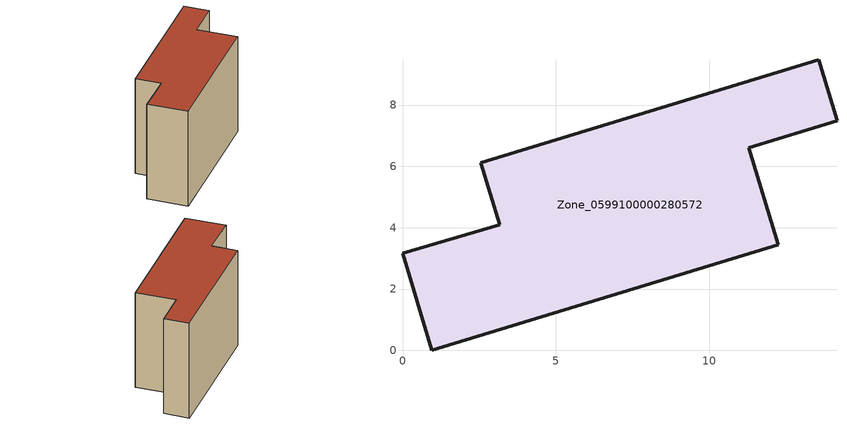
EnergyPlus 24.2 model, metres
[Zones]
Zone_0599100000280572
 floor ground (C_G): 3.17,4.1 2.56,6.12 13.57,9.48 14.17,7.48 11.3,6.61 12.26,3.44 0.96,0 0,3.17 z0
 wall outside (C_F): 0,3.17 0.96,0 12.26,3.44 11.3,6.61 14.17,7.48 13.57,9.48 2.56,6.12 3.17,4.1 0,3.17 z0:8.4
 roof outside (C_R): 3.17,4.1 0,3.17 0.96,0 12.26,3.44 11.3,6.61 14.17,7.48 13.57,9.48 2.56,6.12 z8.4
[BUILDING]
Pand.0599100000280572: North Axis=0; Terrain=City; Loads Convergence Tolerance Value=0.04; Temperature Convergence Tolerance Value=0.4; Solar Distribution=FullExterior; Maximum Number of Warmup Days=25; Minimum Number of Warmup Days=1
[Site:Location]
Rotterdam.The.Hague.AP_ZH_NLD Design_Conditions: Latitude=51.96; Longitude=4.45; Time Zone=1; Elevation=-4.5
[SITE:GROUNDTEMPERATURE:BUILDINGSURFACE]
18, 18, 18, 18, 18, 18, 18, 18, 18, 18, 18, 18
[MATERIAL] Thermal Absorptance=0.9; Solar Absorptance=0.7; Visible Absorptance=0.7
Name | Roughness | Thickness | Conductivity | Density | Specific Heat
G.TI.1975-1991 | MediumSmooth | 0.15 | 0.288461 | 540 | 1210
F.TI.1975-1991 | Rough | 0.3 | 0.230769 | 1920 | 840
R.TI.1975-1991 | MediumRough | 0.2 | 0.153846 | 1500 | 1000
[CONSTRUCTION]
C_G: G.TI.1975-1991
C_F: F.TI.1975-1991
C_R: R.TI.1975-1991
[ZONE]
Zone_0599100000280572: Type=1; Multiplier=1; Ceiling Height=Autocalculate; Volume=Autocalculate; Floor Area=autocalculate; Part of Total Floor Area=Yes
[ZONEINFILTRATION:DESIGNFLOWRATE]
Infil_Zone_0599100000280572: Zone or ZoneList or Space or SpaceList=Zone_0599100000280572; Schedule=AlwaysOn; Design Flow Rate Calculation Method=Flow/Area; Flow Rate per Floor Area=0.003; Constant Term Coefficient=1; Temperature Term Coefficient=0; Velocity Term Coefficient=0; Velocity Squared Term Coefficient=0
[HVACTEMPLATE:ZONE:IDEALLOADSAIRSYSTEM]
Zone_0599100000280572: Maximum Heating Supply Air Temperature=50; Minimum Cooling Supply Air Temperature=13; Maximum Heating Supply Air Humidity Ratio=0.0156; Minimum Cooling Supply Air Humidity Ratio=0.0077; Heating Limit=NoLimit; Cooling Limit=NoLimit; Dehumidification Control Type=ConstantSensibleHeatRatio; Cooling Sensible Heat Ratio=0.7; Dehumidification Setpoint=60; Humidification Control Type=None; Humidification Setpoint=30; Outdoor Air Method=None; Outdoor Air Flow Rate per Person=0.00944; Outdoor Air Flow Rate per Zone Floor Area=0; Outdoor Air Flow Rate per Zone=0; Demand Controlled Ventilation Type=None; Outdoor Air Economizer Type=NoEconomizer; Heat Recovery Type=None; Sensible Heat Recovery Effectiveness=0.7; Latent Heat Recovery Effectiveness=0.65
[ZONECONTROL:THERMOSTAT]
ThermostatControl_Zone_0599100000280572: Zone or ZoneList=Zone_0599100000280572; Control Type Schedule=DualSetpointControlType; Control 1=Thermostat_Zone_0599100000280572; Temperature Difference Between Cutout And Setpoint=0
[THERMOSTATSETPOINT:DUALSETPOINT]
Thermostat_Zone_0599100000280572: Heating Setpoint Temperature Schedule=HeatingSetpoint_Zone_0599100000280572; Cooling Setpoint Temperature Schedule=CoolingSetpoint_Zone_0599100000280572
[SCHEDULE:COMPACT]
HeatingSetpoint_Zone_0599100000280572: Through: 12/31, For: AllDays, Until: 24:00, 21
CoolingSetpoint_Zone_0599100000280572: Through: 12/31, For: AllDays, Until: 24:00, 24
DualSetpointControlType: Through: 12/31, For: AllDays, Until: 24:00, 4
AlwaysOn: Through: 12/31, For: AllDays, Until: 24:00, 1
